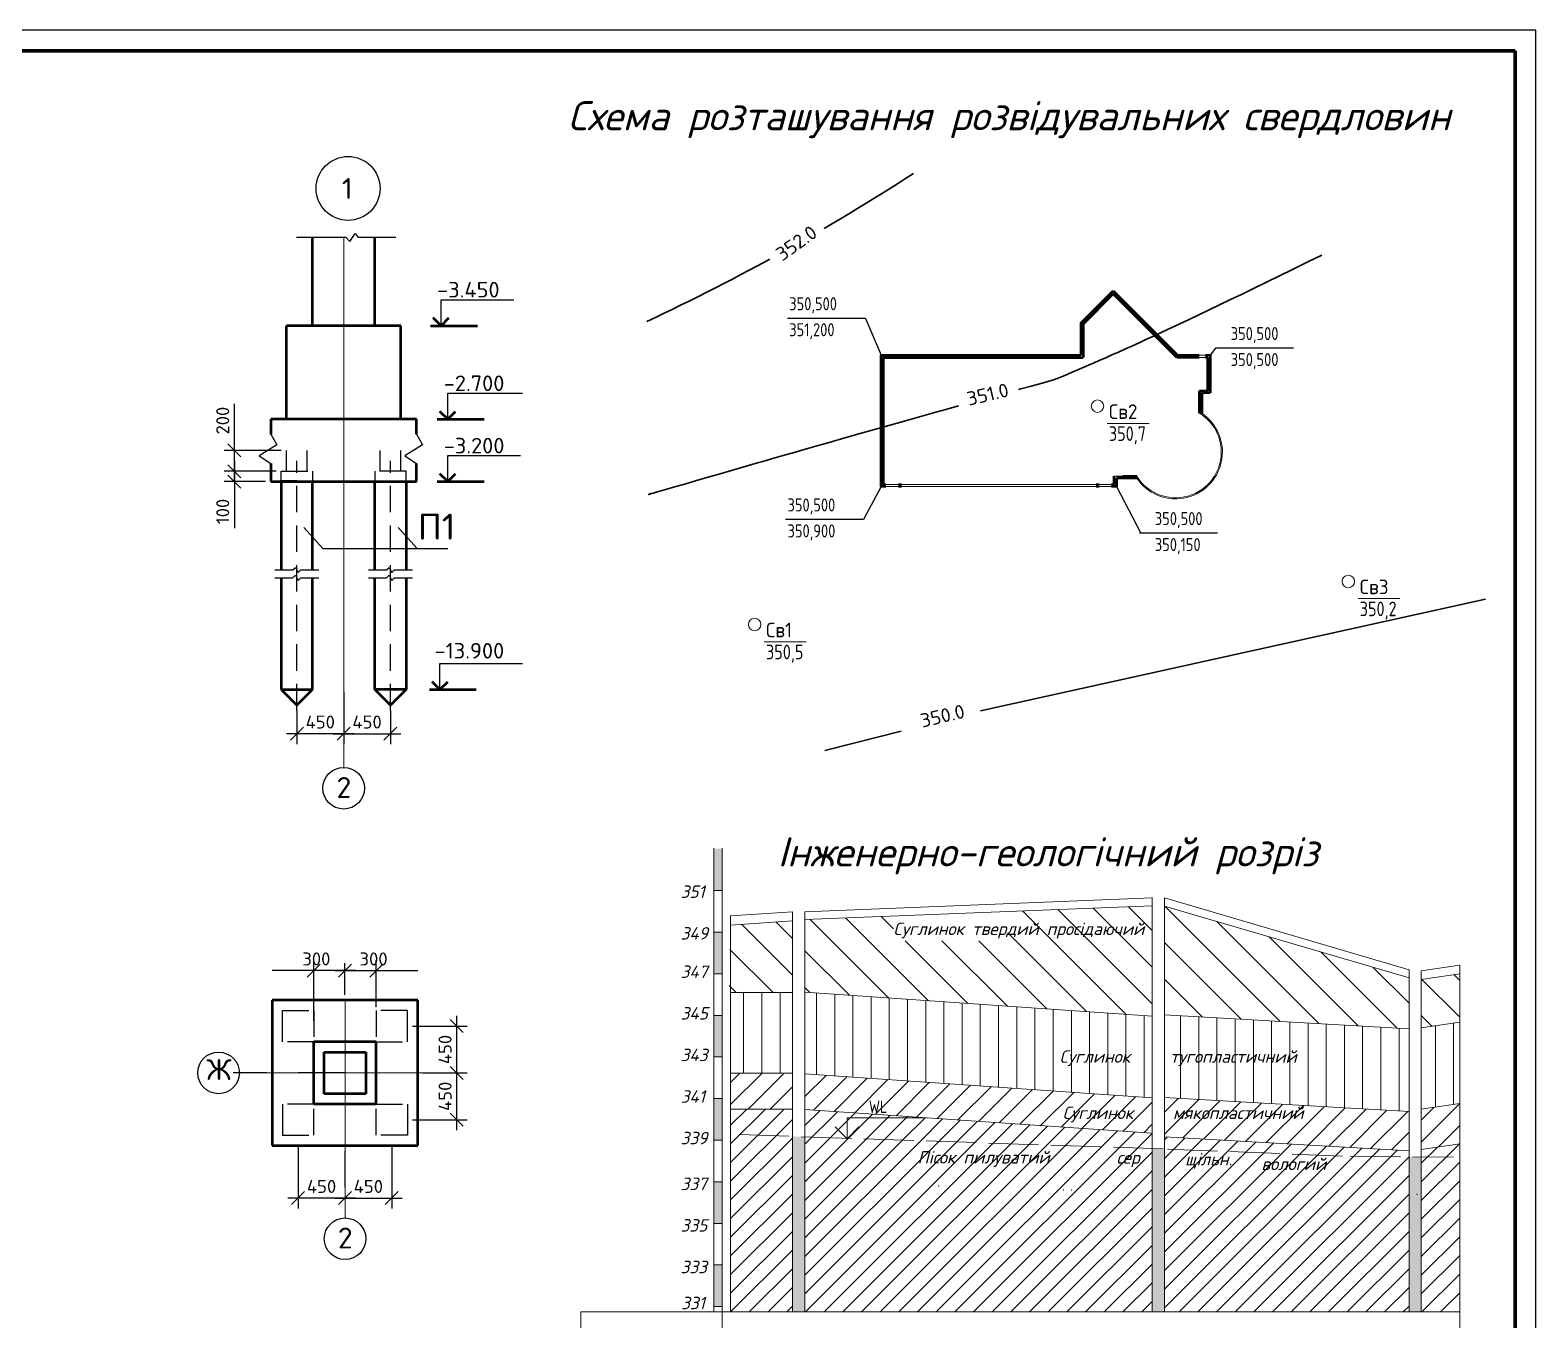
# Model space of a CAD drawing. Header units: millimetres. Extents: x 217525 to 325743, y -20439 to 118252.
# Drawn here: x 221389 to 221750.9, y -20154.8 to -19844.6 of the extents above; entities that cross this region are included whole.
import ezdxf

# ---------------------------------------------------------------- set-up
doc = ezdxf.new("R2010")
doc.units = ezdxf.units.MM
for name, pattern in [('ACAD_ISO02W100', [15, 12, -3]), ('DASHED2', [9.525, 6.35, -3.175]), ('GOST2.303 5', [24, 20, -1.5, 1, -1.5]), ('K5LT_BASIC', [0]), ('K5LT_THIN', [0]), ('K5LT_THIN_INCLUDED_TO_HATCHING', [0])]:
    doc.linetypes.add(name, pattern=pattern)
doc.layers.add('LAYER0VIEW0', color=7, linetype='Continuous')
doc.layers.add('Слой1', color=7, linetype='Continuous')
for name, color, linetype, lineweight in [('RAMKA', 7, 'Continuous', 35), ('tonkie', 7, 'Continuous', 15), ('Зовнішня стіна', 32, 'Continuous', 50), ('Размеры', 255, 'Continuous', 13), ('Рельєф', 20, 'Continuous', 30), ('розмірна', 161, 'Continuous', 13), ('Тонка', 4, 'Continuous', 15), ('Тонкая', 250, 'Continuous', 18)]:
    doc.layers.add(name, color=color, linetype=linetype, lineweight=lineweight)
doc.styles.add('GOST 2.304', font='CS_Gost2304.shx')
doc.styles.get("Standard").update_dxf_attribs({"font": 'txt.shx'})
doc.styles.add('Стиль1', font='isocpeui.ttf', dxfattribs={"height": 2.5})
pattern_1 = [(135, (221258.6304, -21844.23), (4.419417, 4.419417), [])]

# ---------------------------------------------------------------- blocks, each defined once
blk = doc.blocks.new('_Oblique')
at = {"color": 0, "linetype": 'ByBlock', "lineweight": -2}
blk.add_line((-0.5, -0.5), (0.5, 0.5), dxfattribs=at)
blk = doc.blocks.new('A$C01C52362')
at = {"layer": 'tonkie', "color": 0}
for p, q in [((33057, 13610), (31752, 13610)), ((31834, 13810), (33057, 13810)), ((33907, 13810), (34507, 13810)), ((33907, 13610), (34507, 13610)), ((34957, 10190), (34757, 10190)), ((25957, 1215), (25957, 1180)), ((25957, 1180), (25965, 1180)), ((25965, 1180), (25965, 1215))]:
    blk.add_line(p, q, dxfattribs=at)
at = {"layer": 'tonkie', "color": 0, "linetype": 'K5LT_THIN_INCLUDED_TO_HATCHING'}
for p, q in [((31752, 13610), (33057, 13610)), ((31834, 13810), (33057, 13810)), ((33907, 13810), (34507, 13810)), ((33907, 13610), (34507, 13610)), ((25757, 2190), (27482, 2190)), ((3337, 1190), (25957, 1190)), ((3537, 1390), (25757, 1390)), ((3797, 1390), (4997, 1390)), ((3797, 1190), (4997, 1190))]:
    blk.add_line(p, q, dxfattribs=at)
at = {"layer": 'tonkie', "color": 0}
for centre, radius, start, end in [((31647, 4500), 4394, 23.21838, 58.28398), ((31645, 4502), 4502, 23.18409, 56.08185), ((31647, 4500), 4394, 324.59644, 23.21838), ((31645, 4502), 4502, 340.30734, 23.18409), ((31645, 4502), 4502, 305.40992, 340.30734), ((31647, 4500), 4394, 211.71602, 246.78162), ((31645, 4502), 4502, 213.91815, 246.81591), ((31647, 4500), 4394, 246.78162, 324.59644), ((31645, 4502), 4502, 246.81591, 305.40992)]:
    blk.add_arc(centre, radius, start, end, dxfattribs=at)
at = {"layer": 'Зовнішня стіна', "color": 0}
for p, q in [((22547, 16897), (25647, 19997)), ((22747, 16814), (25647, 19714)), ((25647, 19997), (31834, 13810)), ((31752, 13610), (25647, 19714)), ((22547, 16897), (22547, 13810)), ((22747, 16814), (22747, 13610)), ((3337, 1190), (3337, 13810)), ((3337, 13810), (12647, 13810)), ((3337, 13810), (22547, 13810)), ((3537, 13610), (3537, 1390)), ((11343, 13610), (3537, 13610)), ((3537, 13610), (22747, 13610)), ((13322, 13610), (11147, 13610)), ((33907, 13610), (31752, 13610)), ((31834, 13810), (33907, 13810)), ((34507, 13810), (34957, 13810)), ((34757, 13610), (34507, 13610)), ((34757, 10390), (34757, 13610)), ((34957, 13810), (34957, 10190)), ((33957, 8238), (33957, 10390)), ((33957, 10390), (34757, 10390)), ((34157, 10190), (34157, 8238)), ((34957, 10190), (34157, 10190)), ((34957, 10390), (34957, 10190)), ((25757, 1390), (25757, 2190)), ((27910, 1990), (25957, 1990)), ((25957, 1990), (25957, 1190)), ((26582, 2190), (27910, 2190)), ((3797, 1190), (3337, 1190)), ((3537, 1390), (3797, 1390)), ((4997, 1390), (5297, 1390)), ((5297, 1190), (4997, 1190)), ((5002, 1388), (4998, 1384)), ((5001, 1387), (5001, 1387)), ((23997, 1390), (24297, 1390)), ((24297, 1190), (23997, 1190)), ((25497, 1390), (25757, 1390)), ((25957, 1190), (25497, 1190)), ((25957, 1190), (25757, 1190))]:
    blk.add_line(p, q, dxfattribs=at)

msp = doc.modelspace()

# ---------------------------------------------------------------- hatches: boundary and pattern name
at = {"lineweight": 0}
for points in [[(221555.3549, -20041.48), (221553.3549, -20041.48), (221553.3549, -20051.48), (221555.3549, -20051.48)], [(221555.3549, -20061.5538), (221553.3549, -20061.5538), (221553.3549, -20071.5538), (221555.3549, -20071.5538)], [(221555.3549, -20081.5538), (221553.3549, -20081.5538), (221553.3549, -20091.5538), (221555.3549, -20091.5538)], [(221555.3549, -20101.5538), (221553.3549, -20101.5538), (221553.3549, -20111.5538), (221555.3549, -20111.5538)], [(221555.3549, -20121.5538), (221553.3549, -20121.5538), (221553.3549, -20131.5538), (221555.3549, -20131.5538)], [(221555.3549, -20141.5538), (221553.3549, -20141.5538), (221553.3549, -20151.5538), (221555.3549, -20151.5538)]]:
    msp.add_hatch(color=7, dxfattribs=at).paths.add_polyline_path(points)
at = {"layer": 'Размеры', "ltscale": 50}
h = msp.add_hatch(dxfattribs=at)
h.set_pattern_fill('ANSI31', color=256, style=0)
h.set_pattern_definition([(45, (221557.379, -20152.8717), (-2.245064, 2.245064), [])])
h.paths.add_polyline_path([(221572.2612, -20110.6558), (221572.2612, -20104.1058), (221557.3791, -20104.1058), (221557.3791, -20110.1552)])
h.paths.add_polyline_path([(221572.2612, -20110.6558), (221557.3791, -20110.1552), (221557.3791, -20152.8717), (221572.2612, -20152.8717)])
h.paths.add_polyline_path([(221575.2443, -20152.8717), (221658.6958, -20152.8717), (221658.6958, -20113.5637), (221585.4616, -20111.0999), (221585.3471, -20111.2144), (221585.2246, -20111.0919), (221575.2443, -20110.7562)])
h.paths.add_polyline_path([(221658.6958, -20113.5637), (221658.6958, -20109.9004), (221575.2443, -20104.1665), (221575.2443, -20110.7562)])
h.paths.add_polyline_path([(221661.6246, -20110.7608), (221661.6246, -20152.8717), (221720.4231, -20152.8717), (221720.4231, -20114.0972)])
h.paths.add_polyline_path([(221723.3518, -20152.8717), (221732.61, -20152.8717), (221732.61, -20112.4168), (221723.3518, -20113.7873)])
h.paths.add_polyline_path([(221649.6208, -20119.2033), (221660.2072, -20119.2033), (221660.2072, -20113.3169), (221649.6208, -20113.3169)], flags=9)
h.paths.add_polyline_path([(221601.6113, -20119.6023), (221645.4252, -20119.6023), (221645.4252, -20111.7605), (221601.6113, -20111.7605)], flags=24)
h.paths.add_polyline_path([(221684.3402, -20120.0108), (221706.0048, -20120.0108), (221706.0048, -20113.5897), (221684.3402, -20113.5897)], flags=24)
h.paths.add_polyline_path([(221665.9049, -20119.3832), (221682.5292, -20119.3832), (221682.5292, -20112.4832), (221665.9049, -20112.4832)], flags=24)
at = {"layer": 'Тонка'}
h = msp.add_hatch(dxfattribs=at)
h.set_pattern_fill('ANSI31', scale=50, style=0)
h.set_pattern_definition(pattern_1)
h.paths.add_polyline_path([(221658.6958, -20081.7167), (221658.6958, -20055.1806), (221623.9642, -20056.5703), (221623.9642, -20063.5945), (221596.5017, -20063.5945), (221596.5017, -20057.6692), (221575.2443, -20058.5197), (221575.2443, -20075.9828)])
h.paths.add_polyline_path([(221556.9884, -20076.0267), (221572.2612, -20076.0267), (221572.2612, -20058.7846), (221557.3328, -20059.8224)])
h = msp.add_hatch(dxfattribs=at)
h.set_pattern_fill('ANSI31', scale=50, style=0)
h.set_pattern_definition(pattern_1)
h.paths.add_polyline_path([(221720.4231, -20084.789), (221720.4231, -20072.546), (221661.6246, -20055.2533), (221661.6246, -20081.4098)])
h.paths.add_polyline_path([(221616.6012, -20072.3238), (221691.4012, -20072.3238), (221691.4012, -20064.5238), (221616.6012, -20064.5238)], flags=9)
h = msp.add_hatch(dxfattribs=at)
h.set_pattern_fill('ANSI31', scale=50, style=0)
h.set_pattern_definition(pattern_1)
h.paths.add_polyline_path([(221723.3518, -20084.5705), (221732.61, -20083.2), (221732.61, -20071.5375), (221723.3518, -20072.908)])
h = msp.add_hatch(dxfattribs=at)
h.set_pattern_fill('ANSI31', scale=35, angle=45, style=0)
h.set_pattern_definition([(90, (221258.6304, -21844.23), (4.375, 9e-16), [])])
h.paths.add_polyline_path([(221732.61, -20083.2), (221723.3518, -20084.5705), (221723.3518, -20104.1358), (221732.61, -20102.7653)])
h.paths.add_polyline_path([(221720.4231, -20104.6672), (221720.4231, -20084.789), (221661.6246, -20081.4098), (221661.6246, -20101.3308)])
h.paths.add_polyline_path([(221575.2443, -20075.9828), (221575.2443, -20095.6201), (221658.6958, -20101.3813), (221658.6958, -20081.7167)])
h.paths.add_polyline_path([(221556.5756, -20095.4456), (221572.2612, -20095.4456), (221572.2612, -20076.0267), (221556.9884, -20076.0267)])
h.paths.add_polyline_path([(221626.8505, -20095.4383), (221699.0505, -20095.4383), (221699.0505, -20087.6383), (221626.8505, -20087.6383)], flags=9)
h = msp.add_hatch(dxfattribs=at)
h.set_pattern_fill('ANSI31', scale=30, angle=90, style=0)
h.set_pattern_definition([(45, (221258.6304, -21844.2298), (2.6516504, -2.6516504), [])])
h.paths.add_polyline_path([(221732.61, -20112.4168), (221732.61, -20102.7653), (221723.3518, -20104.1358), (221723.3518, -20113.7873)])
h.paths.add_polyline_path([(221661.6246, -20101.3308), (221661.6246, -20110.7608), (221720.4231, -20114.0972), (221720.4231, -20104.6672)])
h.paths.add_polyline_path([(221575.2443, -20095.6201), (221575.2443, -20104.1665), (221658.6958, -20109.9004), (221658.6958, -20101.3813)])
h.paths.add_polyline_path([(221628.0842, -20108.975), (221699.8842, -20108.975), (221699.8842, -20101.175), (221628.0842, -20101.175)], flags=9)
h.paths.add_polyline_path([(221557.3791, -20095.4456), (221557.3791, -20104.1058), (221572.2612, -20104.1058), (221572.2612, -20095.4456)])
h = msp.add_hatch(color=7, dxfattribs=at)
h.set_gradient(color1=(0, 0, 46), color2=(204, 204, 255), centered=1, one_color=1, tint=0.9, name='INVCYLINDER')
h.paths.add_polyline_path([(221658.6958, -20152.8717), (221661.6246, -20152.8717), (221661.6246, -20113.664), (221661.3505, -20113.653), (221658.6958, -20113.5637)])
h.paths.add_polyline_path([(221575.2443, -20110.7562), (221572.2612, -20110.6558), (221572.2612, -20152.8717), (221575.2443, -20152.8717)])
h = msp.add_hatch(color=7, dxfattribs=at)
h.set_gradient(color1=(0, 0, 46), color2=(204, 204, 255), centered=1, one_color=1, tint=0.9, name='INVCURVED')
h.paths.add_polyline_path([(221723.3518, -20115.5855), (221720.4231, -20115.5497), (221720.4231, -20152.8717), (221723.3518, -20152.8717)])

# ---------------------------------------------------------------- linework, layer by layer
at = {"color": 1}
for p, q in [((221750.8992, -19844.611), (220909.8992, -19844.611)), ((221750.8992, -20438.611), (221750.8992, -19844.611))]:
    msp.add_line(p, q, dxfattribs=at)
at = {"color": 0, "lineweight": 25}
for p, q in [((221455.0059, -19894.4661), (221453.0158, -19894.4661)), ((221460.0059, -19894.4661), (221455.0059, -19894.4661)), ((221464.9858, -19894.4661), (221460.0059, -19894.4661)), ((221464.9858, -19894.4661), (221465.8972, -19895.4088)), ((221465.8972, -19895.4088), (221467.1729, -19893.5423)), ((221467.1729, -19893.5423), (221467.8772, -19894.4661)), ((221476.9558, -19894.4661), (221467.8772, -19894.4661)), ((221487.7808, -19909.4415), (221505.2605, -19909.4415)), ((221487.7808, -19915.6915), (221487.7808, -19909.4415)), ((221489.3809, -19931.9415), (221507.3524, -19931.9415)), ((221489.3809, -19938.1915), (221489.3809, -19931.9415)), ((221438.1309, -19945.6915), (221438.1309, -19934.4839)), ((221449.3809, -19945.6915), (221435.6309, -19945.6915)), ((221438.1309, -19953.1915), (221438.1309, -19945.6915)), ((221438.1309, -19948.1915), (221438.1309, -19953.1915)), ((221489.3809, -19953.1915), (221489.3809, -19946.9415)), ((221489.3809, -19946.9415), (221506.8444, -19946.9415)), ((221448.1309, -19950.6915), (221435.6309, -19950.6915)), ((221445.6309, -19950.6915), (221435.6309, -19950.6915)), ((221445.6309, -19953.1915), (221435.6309, -19953.1915)), ((221438.1309, -19953.1915), (221438.1309, -19964.3991)), ((221451.8809, -19953.1915), (221448.1309, -19953.1915)), ((221456.8809, -19953.1915), (221450.6309, -19953.1915)), ((221471.8809, -19953.1915), (221478.1309, -19953.1915)), ((221459.3871, -19969.2457), (221454.8452, -19964.1995)), ((221482.0484, -19969.2457), (221477.5064, -19964.1995)), ((221459.3871, -19969.2457), (221489.3871, -19969.2457)), ((221447.8184, -19974.4415), (221452.1934, -19974.4415)), ((221452.1934, -19974.4415), (221452.8184, -19973.8165)), ((221452.8184, -19973.8165), (221453.4434, -19975.0665)), ((221453.4434, -19975.0665), (221454.0684, -19974.4415)), ((221454.0684, -19974.4415), (221458.4434, -19974.4415)), ((221470.3184, -19974.4415), (221474.6934, -19974.4415)), ((221474.6934, -19974.4415), (221475.3184, -19973.8165)), ((221475.3184, -19973.8165), (221475.9434, -19975.0665)), ((221475.9434, -19975.0665), (221476.5684, -19974.4415)), ((221476.5684, -19974.4415), (221480.9434, -19974.4415)), ((221447.8184, -19976.3165), (221452.1934, -19976.3165)), ((221452.1934, -19976.3165), (221452.8184, -19975.6915)), ((221452.8184, -19975.6915), (221453.4434, -19976.9415)), ((221453.4434, -19976.9415), (221454.0684, -19976.3165)), ((221454.0684, -19976.3165), (221458.4434, -19976.3165)), ((221470.3184, -19976.3165), (221474.6934, -19976.3165)), ((221474.6934, -19976.3165), (221475.3184, -19975.6915)), ((221475.3184, -19975.6915), (221475.9434, -19976.9415)), ((221475.9434, -19976.9415), (221476.5684, -19976.3165)), ((221476.5684, -19976.3165), (221480.9434, -19976.3165)), ((221487.5059, -19996.9415), (221507.3249, -19996.9415)), ((221487.5059, -20003.1915), (221487.5059, -19996.9415)), ((221464.3809, -20003.8165), (221464.3809, -20016.3165)), ((221464.3809, -20004.4415), (221464.3809, -20016.3165)), ((221453.1309, -20008.1915), (221453.1309, -20016.3165)), ((221475.6309, -20008.1915), (221475.6309, -20016.3165)), ((221466.8809, -20013.8165), (221450.6309, -20013.8165)), ((221461.8809, -20013.8165), (221478.1309, -20013.8165)), ((221457.193, -20073.2837), (221457.193, -20068.2837)), ((221464.693, -20076.6253), (221464.693, -20068.9952)), ((221472.193, -20079.5337), (221472.193, -20068.2837)), ((221472.193, -20079.5337), (221472.193, -20068.2837)), ((221453.443, -20070.7837), (221447.193, -20070.7837)), ((221467.193, -20070.7837), (221448.443, -20070.7837)), ((221457.193, -20082.8753), (221457.193, -20071.6253)), ((221462.193, -20070.7837), (221480.943, -20070.7837)), ((221464.693, -20076.6253), (221464.693, -20071.6253)), ((221475.943, -20070.7837), (221482.193, -20070.7837)), ((221491.568, -20097.8753), (221491.568, -20081.6253)), ((221480.943, -20084.1253), (221494.068, -20084.1253)), ((221491.568, -20109.1253), (221491.568, -20092.8753)), ((221445.943, -20095.3753), (221437.818, -20095.3753)), ((221445.943, -20095.3753), (221437.818, -20095.3753)), ((221464.693, -20095.3753), (221453.443, -20095.3753)), ((221483.443, -20095.3753), (221494.068, -20095.3753)), ((221483.443, -20095.3753), (221494.068, -20095.3753)), ((221480.943, -20106.6253), (221494.068, -20106.6253)), ((221453.443, -20112.8753), (221453.443, -20127.9944)), ((221475.943, -20112.8753), (221475.943, -20127.9944)), ((221464.693, -20114.1253), (221464.693, -20122.8753)), ((221464.693, -20114.1253), (221464.693, -20122.8753)), ((221453.443, -20119.2444), (221453.443, -20127.9944)), ((221475.943, -20119.2444), (221475.943, -20127.9944)), ((221467.193, -20125.4944), (221450.943, -20125.4944)), ((221462.193, -20125.4944), (221478.443, -20125.4944))]:
    msp.add_line(p, q, dxfattribs=at)
at = {"color": 0, "lineweight": 50}
for p, q in [((221456.8809, -19915.6915), (221456.8809, -19894.4661)), ((221471.8809, -19915.6915), (221471.8809, -19894.4661)), ((221487.7808, -19915.6915), (221485.9058, -19913.8165)), ((221487.7808, -19915.6915), (221489.6558, -19913.8165)), ((221489.6558, -19913.8165), (221489.6558, -19913.8165)), ((221478.1309, -19915.6915), (221450.6309, -19915.6915)), ((221450.6309, -19938.1915), (221450.6309, -19915.6915)), ((221478.1309, -19938.1915), (221478.1309, -19915.6915)), ((221485.2808, -19915.6915), (221496.5308, -19915.6915)), ((221446.8809, -19938.1915), (221446.8809, -19941.8088)), ((221481.8809, -19938.1915), (221446.8809, -19938.1915)), ((221481.8809, -19941.8088), (221481.8809, -19938.1915)), ((221486.8809, -19938.1915), (221498.1309, -19938.1915)), ((221489.3809, -19938.1915), (221487.5059, -19936.3165)), ((221489.3809, -19938.1915), (221491.2559, -19936.3165)), ((221491.2559, -19936.3165), (221491.2559, -19936.3165)), ((221446.8809, -19948.8403), (221446.8809, -19953.1915)), ((221481.8809, -19953.1915), (221481.8809, -19948.8403)), ((221446.8809, -19953.1915), (221481.8809, -19953.1915)), ((221453.1309, -19953.1915), (221449.3809, -19953.1915)), ((221449.3809, -19953.1915), (221449.3809, -19974.4415)), ((221456.8809, -19974.4415), (221456.8809, -19953.1915)), ((221471.8809, -19974.4415), (221471.8809, -19953.1915)), ((221475.6309, -19953.1915), (221479.3809, -19953.1915)), ((221479.3809, -19953.1915), (221479.3809, -19974.4415)), ((221486.8809, -19953.1915), (221498.1309, -19953.1915)), ((221489.3809, -19953.1915), (221487.5059, -19951.3165)), ((221487.5059, -19951.3165), (221487.5059, -19951.3165)), ((221489.3809, -19953.1915), (221491.2559, -19951.3165)), ((221491.2559, -19951.3165), (221491.2559, -19951.3165)), ((221449.3809, -19976.3165), (221449.3809, -20003.1915)), ((221456.8809, -20003.1915), (221456.8809, -19976.3165)), ((221471.8809, -20003.1915), (221471.8809, -19976.3165)), ((221479.3809, -19976.3165), (221479.3809, -20003.1915)), ((221449.3809, -20003.1915), (221456.8809, -20003.1915)), ((221449.3809, -20003.1915), (221453.1309, -20006.9415)), ((221453.1309, -20006.9415), (221456.8809, -20003.1915)), ((221475.6309, -20006.9415), (221471.8809, -20003.1915)), ((221479.3809, -20003.1915), (221471.8809, -20003.1915)), ((221479.3809, -20003.1915), (221475.6309, -20006.9415)), ((221485.0059, -20003.1915), (221496.2559, -20003.1915)), ((221487.5059, -20003.1915), (221485.6309, -20001.3165)), ((221487.5059, -20003.1915), (221489.3809, -20001.3165)), ((221489.3809, -20001.3165), (221489.3809, -20001.3165)), ((221482.193, -20077.8753), (221447.193, -20077.8753)), ((221447.193, -20077.8753), (221447.193, -20112.8753)), ((221464.693, -20077.8753), (221447.193, -20077.8753)), ((221482.193, -20112.8753), (221482.193, -20077.8753)), ((221472.193, -20087.8753), (221457.193, -20087.8753)), ((221457.193, -20102.8753), (221457.193, -20087.8753)), ((221459.693, -20100.3753), (221459.693, -20090.3753)), ((221459.693, -20090.3753), (221469.693, -20090.3753)), ((221469.693, -20090.3753), (221469.693, -20100.3753)), ((221472.193, -20102.8753), (221472.193, -20087.8753)), ((221469.693, -20100.3753), (221459.693, -20100.3753)), ((221472.193, -20102.8753), (221457.193, -20102.8753)), ((221447.193, -20112.8753), (221482.193, -20112.8753))]:
    msp.add_line(p, q, dxfattribs=at)
for p, q in [((221446.8809, -19941.8088), (221448.3371, -19944.3449)), ((221481.8809, -19941.8088), (221483.3371, -19944.3449)), ((221448.3371, -19944.3449), (221444.0686, -19946.9962)), ((221483.3371, -19944.3449), (221479.0686, -19946.9962)), ((221444.0686, -19946.9962), (221446.8809, -19948.8403)), ((221479.0686, -19946.9962), (221481.8809, -19948.8403))]:
    msp.add_line(p, q)
at = {"color": 0, "linetype": 'DASHED2', "lineweight": 25}
for p, q in [((221450.6309, -19950.6915), (221450.6309, -19945.6915)), ((221455.6309, -19950.6915), (221455.6309, -19945.6915)), ((221473.1309, -19950.6915), (221473.1309, -19945.6915)), ((221478.1309, -19950.6915), (221478.1309, -19945.6915)), ((221453.1309, -20008.1915), (221453.1309, -19948.1915)), ((221475.6309, -20008.1915), (221475.6309, -19948.1915)), ((221449.3809, -19953.1915), (221449.3809, -19950.6915)), ((221449.3809, -19950.6915), (221456.8809, -19950.6915)), ((221456.8809, -19950.6915), (221456.8809, -19953.1915)), ((221471.8809, -19950.6915), (221471.8809, -19953.1915)), ((221479.3809, -19950.6915), (221471.8809, -19950.6915)), ((221479.3809, -19953.1915), (221479.3809, -19950.6915)), ((221449.693, -20084.1253), (221449.693, -20080.3753)), ((221449.693, -20080.3753), (221457.193, -20080.3753)), ((221449.693, -20087.8753), (221449.693, -20080.3753)), ((221457.193, -20080.3753), (221457.193, -20087.8753)), ((221472.193, -20080.3753), (221472.193, -20087.8753)), ((221479.693, -20080.3753), (221472.193, -20080.3753)), ((221479.693, -20087.8753), (221479.693, -20080.3753)), ((221479.693, -20084.1253), (221479.693, -20080.3753)), ((221457.193, -20087.8753), (221449.693, -20087.8753)), ((221472.193, -20087.8753), (221479.693, -20087.8753)), ((221449.693, -20102.8753), (221449.693, -20110.3753)), ((221457.193, -20102.8753), (221449.693, -20102.8753)), ((221457.193, -20110.3753), (221457.193, -20102.8753)), ((221472.193, -20110.3753), (221472.193, -20102.8753)), ((221472.193, -20102.8753), (221479.693, -20102.8753)), ((221479.693, -20102.8753), (221479.693, -20110.3753)), ((221449.693, -20106.6253), (221449.693, -20110.3753)), ((221479.693, -20106.6253), (221479.693, -20110.3753)), ((221449.693, -20110.3753), (221457.193, -20110.3753)), ((221479.693, -20110.3753), (221472.193, -20110.3753))]:
    msp.add_line(p, q, dxfattribs=at)
at = {"ltscale": 100}
msp.add_line((221650.1073, -19954.3924), (221655.9212, -19965.5899), dxfattribs=at)
at = {"color": 7, "lineweight": 0}
for p, q in [((221553.3549, -20041.354), (221553.3549, -20139.8717)), ((221555.3549, -20041.354), (221555.3549, -20139.8717)), ((221555.3549, -20051.48), (221553.3549, -20051.48)), ((221555.3549, -20051.5538), (221553.3549, -20051.5538)), ((221658.6958, -20053.2938), (221575.2443, -20056.633)), ((221658.6958, -20053.234), (221658.6958, -20152.8717)), ((221661.6246, -20053.3416), (221661.6246, -20152.8717)), ((221720.4231, -20070.589), (221661.6247, -20053.2964)), ((221555.3549, -20057.6453), (221555.3549, -20187.8717)), ((221572.2174, -20056.6076), (221557.3791, -20057.6453)), ((221572.2612, -20056.6384), (221572.2612, -20152.8717)), ((221658.6958, -20055.1806), (221575.2443, -20058.5197)), ((221575.2443, -20056.6722), (221575.2443, -20152.8717)), ((221720.4231, -20072.546), (221661.6247, -20055.2533)), ((221555.3549, -20061.5538), (221553.3549, -20061.5538)), ((221572.2612, -20058.7846), (221557.3328, -20059.8224)), ((221732.61, -20069.4657), (221723.3518, -20070.8362)), ((221732.61, -20069.4657), (221732.61, -20187.8717)), ((221555.3549, -20071.5538), (221553.3549, -20071.5538)), ((221720.4231, -20070.589), (221720.4231, -20152.8717)), ((221723.3518, -20070.8362), (221723.3518, -20152.8717)), ((221732.61, -20071.5375), (221723.3518, -20072.908)), ((221572.2612, -20076.0267), (221557.3791, -20076.0267)), ((221658.6552, -20081.7139), (221575.2443, -20075.9828)), ((221555.3549, -20081.5538), (221553.3549, -20081.5538)), ((221720.4231, -20084.789), (221661.6336, -20081.4103)), ((221732.61, -20083.2), (221723.3518, -20084.5705)), ((221555.3549, -20091.5538), (221553.3549, -20091.5538)), ((221572.2612, -20095.4456), (221557.3791, -20095.4456)), ((221658.6552, -20101.3785), (221575.2443, -20095.6201)), ((221555.3549, -20101.5538), (221553.3549, -20101.5538)), ((221720.4231, -20104.6672), (221661.6336, -20101.3313)), ((221572.2612, -20104.1058), (221557.3791, -20104.1058)), ((221658.6552, -20109.8976), (221575.2443, -20104.1665)), ((221732.61, -20102.7653), (221723.3518, -20104.1358)), ((221555.3549, -20111.5538), (221553.3549, -20111.5538)), ((221720.4231, -20114.0972), (221661.6336, -20110.7614)), ((221732.61, -20112.4168), (221723.3518, -20113.7873)), ((221555.3549, -20121.5538), (221553.3549, -20121.5538)), ((221555.3549, -20131.5538), (221553.3549, -20131.5538)), ((221553.3549, -20139.8717), (221553.3549, -20152.8717)), ((221555.3549, -20141.5538), (221553.3549, -20141.5538)), ((221555.3549, -20151.5538), (221553.3549, -20151.5538)), ((221555.3549, -20152.8717), (221521.3549, -20152.8717)), ((221521.3549, -20152.8717), (221521.3549, -20187.8717)), ((221732.61, -20152.8717), (221554.726, -20152.8717))]:
    msp.add_line(p, q, dxfattribs=at)
at = {"color": 7, "linetype": 'ACAD_ISO02W100', "lineweight": 0}
for p, q in [((221661.3505, -20113.653), (221557.3791, -20110.1552)), ((221704.3505, -20115.3774), (221661.3505, -20113.653)), ((221706.3505, -20115.3774), (221731.1022, -20115.6804))]:
    msp.add_line(p, q, dxfattribs=at)
at = {"color": 0, "lineweight": 25}
for centre, radius in [((221465.45, -19882.6921), 7.6861), ((221464.3809, -20026.9201), 5), ((221434.3103, -20095.3753), 5), ((221464.7119, -20135.2602), 5)]:
    msp.add_circle(centre, radius, dxfattribs=at)
at = {"color": 7, "lineweight": 0}
for p in [(221723.3505, -20118.5538), (221607.3505, -20122.5538), (221637.3505, -20123.5538), (221639.3505, -20123.5538), (221723.3505, -20120.5538), (221723.3505, -20122.5538), (221722.3505, -20124.5538)]:
    msp.add_point(p, dxfattribs=at)
at = {"layer": 'LAYER0VIEW0', "color": 7, "linetype": 'K5LT_THIN', "lineweight": 0}
for p, q in [((221582.5191, -20108.3864), (221585.3471, -20111.2144)), ((221585.3471, -20111.2144), (221585.3471, -20106.2144)), ((221585.3471, -20106.2144), (221604.3905, -20106.2144)), ((221585.3471, -20111.2144), (221588.1751, -20108.3864))]:
    msp.add_line(p, q, dxfattribs=at)
at = {"layer": 'LAYER0VIEW0', "color": 7, "linetype": 'K5LT_BASIC', "lineweight": 0}
for centre in [(221645.5344, -19935.0544), (221705.8225, -19977.1983), (221563.134, -19987.5616)]:
    msp.add_circle(centre, 1.5, dxfattribs=at)
at = {"layer": 'RAMKA', "color": 7, "lineweight": 70}
for p, q in [((221745.8992, -19849.611), (220929.8992, -19849.611)), ((221745.8992, -20433.611), (221745.8992, -19849.611))]:
    msp.add_line(p, q, dxfattribs=at)
at = {"layer": 'Рельєф', "color": 7}
for p, q in [((221617.4285, -20008.3496), (221738.8289, -19981.4315)), ((221598.3707, -20013.1685), (221579.9986, -20017.8251))]:
    msp.add_line(p, q, dxfattribs=at)
msp.add_arc((221305.1497, -19421.4425), 545.1246, 295.200927, 302.911332, dxfattribs=at)
for points in [[(221634.9635, -19928.753), (221647.0564, -19923.7888), (221661.0243, -19917.6235), (221699.4866, -19898.7202)], [(221605.5699, -19936.8), (221611.2907, -19935.248), (221619.8618, -19932.9141), (221634.9635, -19928.753)], [(221562.4369, -19949.1128), (221566.8819, -19947.8039), (221570.8074, -19946.6483), (221605.5699, -19936.8)], [(221537.5875, -19956.279), (221537.5875, -19956.279), (221539.6467, -19955.6841), (221562.4369, -19949.1128)]]:
    msp.add_open_spline(points, degree=3, dxfattribs=at)
at = {"layer": 'розмірна', "color": 7, "lineweight": 0}
for p, q in [((221657.9432, -19939.183), (221647.8685, -19939.183)), ((221718.2313, -19981.3269), (221708.1566, -19981.3269)), ((221575.5427, -19991.6902), (221565.468, -19991.6902))]:
    msp.add_line(p, q, dxfattribs=at)
at = {"layer": 'Слой1', "color": 7, "ltscale": 0.01}
for p, q in [((221589.7944, -19913.9336), (221571.0444, -19913.9336)), ((221589.7944, -19913.9336), (221593.5385, -19922.8174)), ((221673.8869, -19921.1022), (221672.5885, -19922.8174)), ((221692.6369, -19921.1022), (221673.8869, -19921.1022)), ((221593.5385, -19954.3674), (221589.3198, -19962.3146)), ((221589.3198, -19962.3146), (221570.5698, -19962.3146)), ((221674.3967, -19965.5899), (221655.6467, -19965.5899))]:
    msp.add_line(p, q, dxfattribs=at)
at = {"layer": 'Тонка', "color": 7, "linetype": 'GOST2.303 5', "ltscale": 100}
for p, q in [((221464.3809, -20021.9201), (221464.3809, -19894.4661)), ((221464.7119, -20130.2602), (221464.7119, -20077.8753)), ((221439.3103, -20095.3753), (221494.068, -20095.3753))]:
    msp.add_line(p, q, dxfattribs=at)
at = {"layer": 'Тонка', "ltscale": 100}
msp.add_line((221557.3791, -20057.6453), (221557.3791, -20152.8717), dxfattribs=at)

# ---------------------------------------------------------------- block references
at = {"color": 0, "lineweight": 25, "yscale": 3.124999999799911}
for p, xscale, zscale, rotation in [((221438.1309, -19945.6915), 3.124999999799911, 3.124999999799911, 90), ((221438.1309, -19950.6915), 3.124999999799911, 3.124999999799911, 90), ((221438.1309, -19950.6915), 3.124999999799911, 3.124999999799911, 270), ((221438.1309, -19953.1915), 3.124999999799911, 3.124999999799911, 270), ((221453.1309, -20013.8165), 3.124999999818101, 3.1249999998, 180), ((221464.3809, -20013.8165), 3.124999999818101, 3.1249999998, 180), ((221457.193, -20070.7837), 3.124999999818101, 3.1249999998, 180), ((221464.693, -20070.7837), 3.124999999818101, 3.1249999998, 180), ((221472.193, -20070.7837), 3.124999999818101, 3.1249999998, 180), ((221491.568, -20084.1253), 3.124999999799911, 3.124999999799911, 90), ((221491.568, -20095.3753), 3.124999999799911, 3.124999999799911, 270), ((221491.568, -20095.3753), 3.124999999799911, 3.124999999799911, 90), ((221491.568, -20106.6253), 3.124999999799911, 3.124999999799911, 270), ((221453.443, -20125.4944), 3.124999999818101, 3.1249999998, 180), ((221464.693, -20125.4944), 3.124999999818101, 3.1249999998, 180), ((221475.943, -20125.4944), 3.124999999818101, 3.1249999998, 180)]:
    msp.add_blockref('_Oblique', p, dxfattribs=dict(at, xscale=xscale, zscale=zscale, rotation=rotation))
at = {"color": 0, "lineweight": 25, "xscale": 3.124999999818101, "yscale": 3.124999999799911, "zscale": 3.1249999998}
for p in [(221464.3809, -20013.8165), (221475.6309, -20013.8165), (221457.193, -20070.7837), (221464.693, -20070.7837), (221472.193, -20070.7837), (221453.443, -20125.4944), (221464.693, -20125.4944), (221475.943, -20125.4944)]:
    msp.add_blockref('_Oblique', p, dxfattribs=at)

# ---------------------------------------------------------------- texts
at = {"color": 0, "lineweight": 25}
for s, height, p in [('1', 5, (221463.9573, -19885.1955)), ('-3.450', 3.75, (221486.8379, -19908.9142)), ('-2.700', 3.75, (221488.4381, -19931.4142)), ('-3.200', 3.75, (221488.4381, -19946.4142)), ('П1', 6.25, (221482.2091, -19967.1529)), ('-13.900', 3.75, (221486.2211, -19995.7354)), ('2', 5, (221462.6592, -20029.2489)), ('Ж', 5, (221431.3954, -20097.0702)), ('2', 5, (221462.9901, -20137.589))]:
    msp.add_text(s, height=height, dxfattribs=at).set_placement(p)
at = {"color": 7, "lineweight": 0, "style": 'GOST 2.304'}
msp.add_text('WL', height=3, dxfattribs=at).set_placement((221590.5875, -20105.0001))
at = {"color": 0, "lineweight": 25, "char_height": 3.125, "attachment_point": 5, "rotation": 90}
for s, insert in [('200', (221435.3184, -19938.5252)), ('100', (221435.3184, -19960.3578)), ('450', (221488.7555, -20089.7503)), ('450', (221488.7555, -20101.0003))]:
    msp.add_mtext(s, dxfattribs=dict(at, insert=insert))
at = {"color": 7, "linetype": 'Continuous', "lineweight": 0, "char_height": 3.5, "width": 8.800957, "attachment_point": 1, "style": 'GOST 2.304'}
for s, insert in [('{\\fGOST type B|b0|i0|c204|p34;Св2}', (221648.2807, -19934.6143)), ('350,7', (221648.2807, -19939.9032)), ('{\\fGOST type B|b0|i0|c204|p34;Св3}', (221708.5688, -19976.7583)), ('350,2', (221708.5688, -19982.0471)), ('{\\fGOST type B|b0|i0|c204|p34;Св1}', (221565.8802, -19987.1216)), ('350,5', (221565.8802, -19992.4104))]:
    msp.add_mtext(s, dxfattribs=dict(at, insert=insert))
at = {"color": 0, "lineweight": 25, "char_height": 3.125, "attachment_point": 5}
for s, insert in [('450', (221458.7559, -20011.004)), ('450', (221470.0059, -20011.004)), ('300', (221457.818, -20067.9712)), ('300', (221471.568, -20067.9712)), ('450', (221459.068, -20122.6819)), ('450', (221470.318, -20122.6819))]:
    msp.add_mtext(s, dxfattribs=dict(at, insert=insert))
at = {"layer": 'Слой1', "color": 7, "lineweight": 25, "ltscale": 0.01, "style": 'GOST 2.304'}
for s, p in [('350,500', (221571.4536, -19911.9834)), ('351,200', (221571.4536, -19918.2334)), ('350,500', (221677.5579, -19919.152)), ('350,500', (221677.5579, -19925.402)), ('350,500', (221571.0503, -19960.3644)), ('350,500', (221659.3177, -19963.6397)), ('350,900', (221571.0503, -19966.6144)), ('350,150', (221659.3177, -19969.8897))]:
    msp.add_text(s, height=3.125, dxfattribs=at).set_placement(p)
at = {"layer": 'Тонкая', "color": 7, "style": 'Стиль1'}
for s, height, p in [('Схема розташування розвідувальних свердловин', 7, (221518.2486, -19868.6991)), ('Iнженерно-геологiчний розрiз', 7, (221568.7063, -20045.7268)), ('351', 3, (221545.3549, -20053.3048)), ('349', 3, (221545.3549, -20063.3187)), ('Суглинок твердий просiдаючий', 3, (221596.5018, -20062.2328)), ('347', 3, (221545.3549, -20072.5538)), ('345', 3, (221545.3549, -20082.5538)), ('343', 3, (221545.3549, -20092.5538)), ('Суглинок     тугопластичний', 3, (221636.4344, -20092.9383)), ('341', 3, (221545.3549, -20102.5538)), ('Суглинок     мякопластичний', 3, (221637.1689, -20106.475)), ('339', 3, (221545.3549, -20112.5538)), ('Пiсок пилуватий  ', 3, (221602.3183, -20117.1711)), ('сер. ', 3, (221650.1261, -20117.2222)), ('щiльн.', 3, (221666.5792, -20117.6332)), ('вологий', 3, (221684.9346, -20118.7634)), ('337', 3, (221545.3549, -20123.5538)), ('335', 3, (221545.3549, -20133.5538)), ('333', 3, (221545.3549, -20143.5538)), ('331', 3, (221545.47, -20152.215))]:
    msp.add_text(s, height=height, dxfattribs=at).set_placement(p)

# ---------------------------------------------------------------- next in the draw order: texts
at = {"layer": 'Рельєф', "color": 7, "char_height": 3.333333, "width": 11.534507, "attachment_point": 5, "bg_fill": 3, "box_fill_scale": 1.5, "bg_fill_color": 256, "bg_fill_transparency": 0}
for s, insert, rotation in [('\\pt6.6667;352.0', (221573.1871, -19895.8247), 35.57383), ('\\pt6.6667;351.0', (221619.1761, -19932.1987), 13.217191), ('\\pt6.6667;350.0', (221608.2934, -20009.5312), 13.217191)]:
    msp.add_mtext(s, dxfattribs=dict(at, insert=insert, rotation=rotation))

# ---------------------------------------------------------------- next in the draw order: block references
at = {"ltscale": 100, "xscale": 0.0025, "yscale": 0.0025, "zscale": 0.0025}
msp.add_blockref('A$C01C52362', (221585.195, -19957.3417), dxfattribs=at)

doc.saveas('drawing.dxf')
